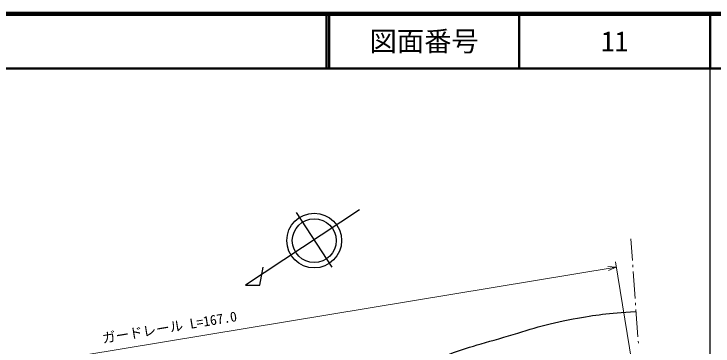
# Model space of a CAD drawing. Units: millimetres, scale not verified. Extents: x 40000 to 680000, y 20000 to 380000.
# Drawn here: x 451527 to 579500, y 319167 to 380000 of the extents above; entities that cross this region are included whole.
import ezdxf
from ezdxf.enums import TextEntityAlignment as Align

# ---------------------------------------------------------------- set-up
doc = ezdxf.new("R2010")
doc.units = ezdxf.units.MM
doc.header["$LTSCALE"] = 1000
for name, color, linetype, lineweight in [('M-BGD', 7, 'Continuous', 25), ('M-BMK-HTXT', 7, 'Continuous', 13), ('M-STR-HTXT', 7, 'Continuous', 13), ('M-TTL', 2, 'Continuous', 140), ('M-TTL-BAND', 7, 'Continuous', 25), ('M-TTL-LINE', 7, 'Continuous', 50)]:
    doc.layers.add(name, color=color, linetype=linetype, lineweight=lineweight)
doc.layers.add('M-TTL-TXT', color=7, linetype='Continuous')
doc.styles.add('ＭＳ ゴシック', font='')
doc.styles.get('ＭＳ ゴシック').set_extended_font_data('MS Gothic')

msp = doc.modelspace()

# ---------------------------------------------------------------- linework, layer by layer
at = {"layer": 'M-BGD'}
for p, q in [((514791, 344102), (493939, 330310)), ((509793, 333626), (503232, 343613)), ((496538, 330340), (497175, 333634)), ((493939, 330310), (496538, 330340))]:
    msp.add_line(p, q, dxfattribs=at)
for radius in [5016, 4013]:
    msp.add_circle((506489, 338482), radius, dxfattribs=at)
msp.add_open_spline([(295297, 294165), (296176, 294013), (296430, 293981), (297139, 293792), (297557, 293681), (297874, 293762), (298200, 293478), (298418, 293288), (298384, 293065), (298527, 292813), (298731, 292453), (298824, 292227), (299110, 291927), (299614, 291397), (300039, 291238), (300722, 290974), (301715, 290591), (302347, 290624), (303403, 290491), (304212, 290390), (304695, 290543), (305484, 290340), (306038, 290197), (306447, 290178), (306825, 289748), (307246, 289268), (306873, 288663), (307291, 288180), (307899, 287478), (308701, 287843), (309611, 287658), (311310, 287314), (312289, 287261), (313987, 286912), (316198, 286458), (317424, 286146), (319624, 285643), (322923, 284890), (324866, 284794), (328066, 283694), (331794, 282412), (333501, 280780), (337170, 279337), (339089, 278582), (340133, 277957), (342171, 277644), (345675, 277107), (347698, 277431), (351240, 277267), (354204, 277129), (355858, 276785), (358825, 276847), (364349, 276961), (367448, 277183), (372936, 277828), (375890, 278175), (377541, 278416), (380478, 278890), (386778, 279907), (390285, 280607), (396579, 281652), (399720, 282173), (401456, 282684), (404630, 282927), (407601, 283154), (409279, 282973), (412258, 282930), (417333, 282857), (420172, 282623), (425246, 282507), (429210, 282417), (431431, 282429), (435395, 282347), (439692, 282259), (442193, 281103), (446394, 282013), (447464, 282245), (447933, 282763), (448963, 283137), (450268, 283611), (451080, 283594), (452429, 283923), (453525, 284190), (454135, 284354), (455223, 284651), (456083, 284886), (456545, 285094), (457414, 285288), (458089, 285440), (458501, 285350), (459166, 285536), (460686, 285960), (461400, 286579), (462886, 287109), (464698, 287756), (465761, 287981), (467555, 288676), (480214, 293577), (487132, 296774), (499458, 302462), (506556, 305738), (510452, 307742), (517482, 311162), (521902, 313312), (524240, 314819), (528775, 316713), (533478, 318678), (536288, 319327), (541174, 320777), (546099, 322239), (548836, 323218), (553890, 324141), (558337, 324953), (559994, 325108), (565384, 325501)], degree=3, knots=[0, 0, 0, 0, 1, 1, 1, 2, 2, 2, 3, 3, 3, 4, 4, 4, 5, 5, 5, 6, 6, 6, 7, 7, 7, 8, 8, 8, 9, 9, 9, 10, 10, 10, 11, 11, 11, 12, 12, 12, 13, 13, 13, 14, 14, 14, 15, 15, 15, 16, 16, 16, 17, 17, 17, 18, 18, 18, 19, 19, 19, 20, 20, 20, 21, 21, 21, 22, 22, 22, 23, 23, 23, 24, 24, 24, 25, 25, 25, 26, 26, 26, 27, 27, 27, 28, 28, 28, 29, 29, 29, 30, 30, 30, 31, 31, 31, 32, 32, 32, 33, 33, 33, 34, 34, 34, 35, 35, 35, 36, 36, 36, 37, 37, 37, 38, 38, 38, 38], dxfattribs=at)
at = {"layer": 'M-BMK-HTXT'}
for p, q in [((564736, 334840), (564449, 338776)), ((564823, 333643), (564794, 334042)), ((565245, 327858), (564881, 332845)), ((565332, 326661), (565303, 327060)), ((565754, 320877), (565390, 325863)), ((565841, 319680), (565812, 320079))]:
    msp.add_line(p, q, dxfattribs=at)
at = {"layer": 'M-STR-HTXT'}
for p, q in [((566407, 305670), (561629, 334606)), ((398997, 306738), (561792, 333619)), ((561792, 333619), (560251, 333745)), ((561792, 333619), (560373, 333005))]:
    msp.add_line(p, q, dxfattribs=at)
at = {"layer": 'M-TTL'}
msp.add_line((680000, 380000), (40000, 380000), dxfattribs=at)
at = {"layer": 'M-TTL-BAND'}
msp.add_line((579000, 20000), (579000, 370000), dxfattribs=at)
at = {"layer": 'M-TTL-LINE'}
for p, q in [((508747, 380000), (508747, 370000)), ((509247, 380000), (509247, 370000)), ((543997, 380000), (543997, 370000)), ((579000, 380000), (579000, 370000)), ((40000, 370000), (680000, 370000))]:
    msp.add_line(p, q, dxfattribs=at)

# ---------------------------------------------------------------- texts
at = {"layer": 'M-STR-HTXT', "style": 'ＭＳ ゴシック'}
msp.add_text('ガードレール L=167.0', height=1833, rotation=9.376, dxfattribs=at).set_placement((480232, 321165), align=Align.BOTTOM_CENTER)
at = {"layer": 'M-TTL-TXT', "style": 'ＭＳ ゴシック'}
for s, p in [('図面番号', (526622, 375000)), ('11', (561497, 375000))]:
    msp.add_text(s, height=3666, dxfattribs=at).set_placement(p, align=Align.MIDDLE_CENTER)

doc.saveas('drawing.dxf')
